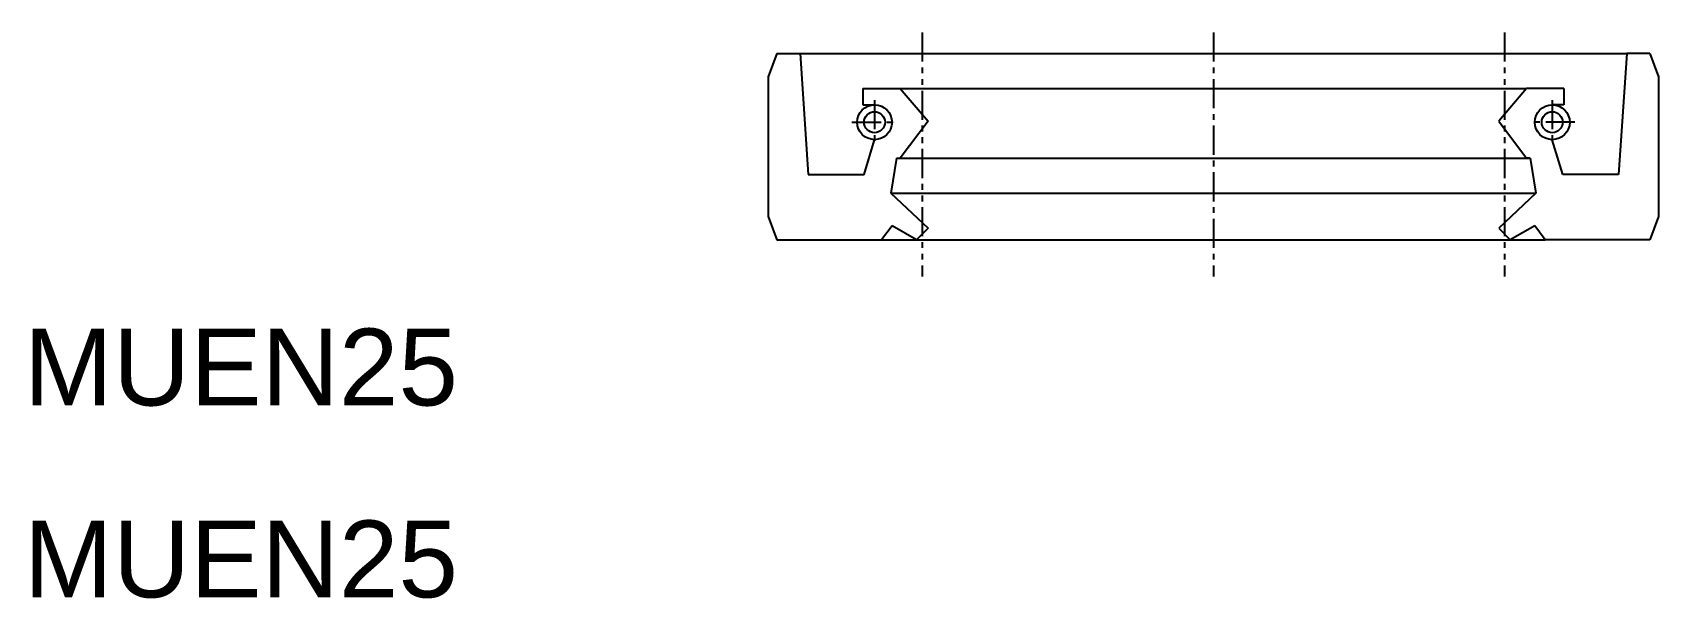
# Model space of a CAD drawing. Extents: x 393.2 to 463, y 571.2 to 595.6.
import ezdxf
from ezdxf.enums import TextEntityAlignment as Align

# ---------------------------------------------------------------- set-up
doc = ezdxf.new("R2010")
doc.units = 0
doc.linetypes.add('CENTER', pattern=[2, 1.25, -0.25, 0.25, -0.25])
doc.linetypes.add('PHANTOM', pattern=[2.5, 1.25, -0.25, 0.25, -0.25, 0.25, -0.25])
doc.layers.get('0').update_dxf_attribs({"linetype": 'CONTINUOUS'})
doc.layers.add('CENTER', color=1, linetype='CENTER')

msp = doc.modelspace()

# ---------------------------------------------------------------- linework, layer by layer
at = {"color": 3, "linetype": 'PHANTOM'}
for p, q in [((431.356, 595.552), (431.356, 585.068)), ((456.356, 595.552), (456.356, 585.068))]:
    msp.add_line(p, q, dxfattribs=at)
at = {"color": 7, "linetype": 'CONTINUOUS'}
for p, q in [((425.111, 594.65), (424.743, 593.65)), ((425.111, 594.65), (426.106, 594.65)), ((426.106, 594.65), (426.456, 589.45)), ((426.106, 594.65), (461.606, 594.65)), ((461.606, 594.65), (461.256, 589.45)), ((462.601, 594.65), (461.606, 594.65)), ((462.601, 594.65), (462.968, 593.65)), ((424.743, 593.65), (424.743, 587.65)), ((462.968, 593.65), (462.968, 587.65)), ((428.806, 593.15), (430.406, 593.15)), ((428.806, 593.15), (428.806, 592.45)), ((430.406, 593.15), (431.606, 591.75)), ((430.406, 593.15), (457.306, 593.15)), ((457.306, 593.15), (456.106, 591.75)), ((458.906, 593.15), (457.306, 593.15)), ((458.906, 593.15), (458.906, 592.45)), ((428.806, 592.45), (429.306, 592.45)), ((458.906, 592.45), (458.406, 592.45)), ((431.606, 591.75), (430.406, 590.15)), ((456.106, 591.75), (457.306, 590.15)), ((428.856, 589.45), (429.306, 590.95)), ((458.856, 589.45), (458.406, 590.95)), ((430.256, 590.15), (430.006, 588.65)), ((430.256, 590.15), (430.406, 590.15)), ((430.256, 590.15), (457.456, 590.15)), ((457.456, 590.15), (457.306, 590.15)), ((457.456, 590.15), (457.706, 588.65)), ((426.456, 589.45), (428.856, 589.45)), ((461.256, 589.45), (458.856, 589.45)), ((430.006, 588.65), (431.606, 587.15)), ((430.006, 588.65), (457.706, 588.65)), ((457.706, 588.65), (456.106, 587.15)), ((424.743, 587.65), (425.111, 586.65)), ((430.056, 587.25), (429.606, 586.65)), ((431.106, 586.65), (430.056, 587.25)), ((457.656, 587.25), (456.606, 586.65)), ((458.106, 586.65), (457.656, 587.25)), ((462.968, 587.65), (462.601, 586.65)), ((425.111, 586.65), (429.606, 586.65)), ((429.606, 586.65), (458.106, 586.65)), ((431.606, 587.15), (431.106, 586.65)), ((456.106, 587.15), (456.606, 586.65)), ((462.601, 586.65), (458.106, 586.65))]:
    msp.add_line(p, q, dxfattribs=at)
for centre, radius in [((429.306, 591.7), 0.75), ((429.306, 591.7), 0.45), ((458.406, 591.7), 0.75), ((458.406, 591.7), 0.45)]:
    msp.add_circle(centre, radius, dxfattribs=at)
at = {"layer": 'CENTER', "color": 1, "linetype": 'CENTER'}
for p, q in [((443.856, 595.552), (443.856, 585.068)), ((429.306, 592.651), (429.306, 590.716)), ((458.406, 592.651), (458.406, 590.716)), ((428.337, 591.7), (430.314, 591.7)), ((459.375, 591.7), (457.397, 591.7))]:
    msp.add_line(p, q, dxfattribs=at)

# ---------------------------------------------------------------- texts
at = {"color": 7, "linetype": 'CONTINUOUS', "width": 1.041667}
for p in [(392.773, 578.547), (392.773, 570.305)]:
    msp.add_text('MUEN25', height=3.3, dxfattribs=at).set_placement(p, align=Align.BOTTOM_LEFT)

doc.saveas('drawing.dxf')
